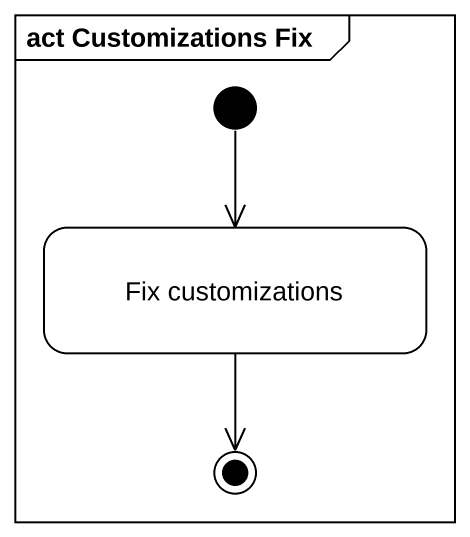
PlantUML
@startuml
mainframe act Customizations Fix
hide empty description
state "Fix customizations" as Fix_customizations
[*] --> Fix_customizations
Fix_customizations --> [*]
@enduml
